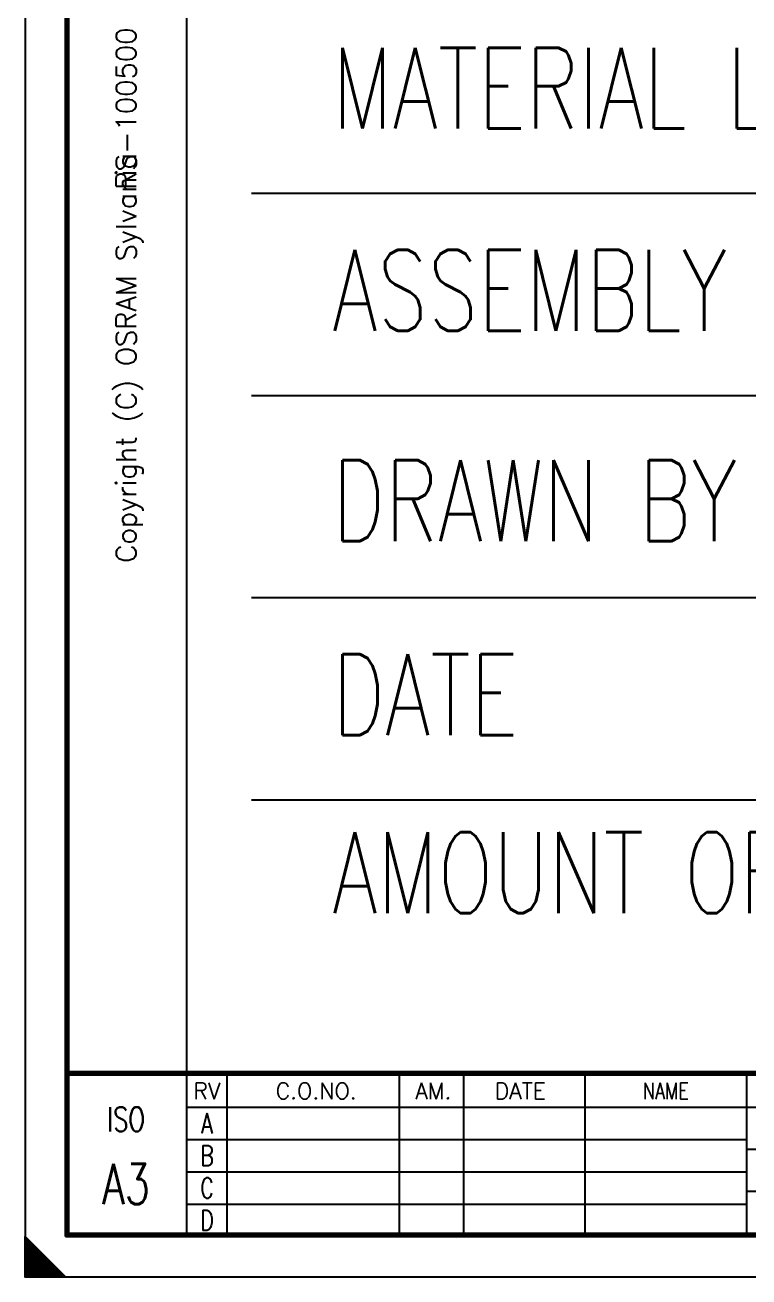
# Model space of a CAD drawing. Extents: x 0 to 420, y 0 to 297.
# Drawn here: x 0 to 89.5, y 0 to 154.8 of the extents above; entities that cross this region are included whole.
import ezdxf
from ezdxf.enums import TextEntityAlignment as Align

# ---------------------------------------------------------------- set-up
doc = ezdxf.new("R2010")
doc.units = 0
doc.header["$LTSCALE"] = 25
for name, color, linetype in [('ECS_LEV_PG_FRAME', 7, 'CONTINUOUS'), ('ECS_LEV_PH_DATA', 7, 'CONTINUOUS'), ('ECS_LEV_PH_EED', 7, 'CONTINUOUS'), ('ECS_LEV_PH_LOGO', 7, 'CONTINUOUS'), ('ECS_LXV_TEXT', 7, 'CONTINUOUS')]:
    doc.layers.add(name, color=color, linetype=linetype)
doc.styles.add('ROMANS', font='ROMANS.SHX', dxfattribs={"oblique": 0.017453})

# ---------------------------------------------------------------- blocks, each defined once
blk = doc.blocks.new('__TEXT_')
blk = doc.blocks.new('sylvania')
at = {"layer": 'ECS_LXV_TEXT', "color": 7, "linetype": 'Continuous'}
ref = blk.add_blockref('__TEXT_', (0, 0), dxfattribs=at)
ref.add_attrib('ECS_T_TEXT_0.0', 'Copyright (C) OSRAM Sylvania', dxfattribs={"color": 7, "linetype": 'Continuous', "height": 2.5, "rotation": 89.9985, "style": 'ROMANS'}).set_placement((-127.5, 139), align=Align.MIDDLE_RIGHT)
ref = blk.add_blockref('__TEXT_', (0, 0), dxfattribs=at)
ref.add_attrib('ECS_T_TEXT_0.0', 'A', dxfattribs={"color": 7, "linetype": 'Continuous', "height": 2.5, "style": 'ROMANS', "width": 0.725}).set_placement((-117.5, 19), align=Align.MIDDLE_CENTER)
ref = blk.add_blockref('__TEXT_', (0, 0), dxfattribs=at)
ref.add_attrib('ECS_T_TEXT_0.0', 'B', dxfattribs={"color": 7, "linetype": 'Continuous', "height": 2.5, "style": 'ROMANS', "width": 0.725}).set_placement((-117.5, 15), align=Align.MIDDLE_CENTER)
ref = blk.add_blockref('__TEXT_', (0, 0), dxfattribs=at)
ref.add_attrib('ECS_T_TEXT_0.0', 'C', dxfattribs={"color": 7, "linetype": 'Continuous', "height": 2.5, "style": 'ROMANS', "width": 0.725}).set_placement((-117.5, 11), align=Align.MIDDLE_CENTER)
ref = blk.add_blockref('__TEXT_', (0, 0), dxfattribs=at)
ref.add_attrib('ECS_T_TEXT_0.0', 'D', dxfattribs={"color": 7, "linetype": 'Continuous', "height": 2.5, "style": 'ROMANS', "width": 0.725}).set_placement((-117.5, 7), align=Align.MIDDLE_CENTER)
blk = doc.blocks.new('__PHTEXT_')

msp = doc.modelspace()

# ---------------------------------------------------------------- linework, layer by layer
at = {"layer": 'ECS_LEV_PG_FRAME', "color": 7, "linetype": 'Continuous'}
for p, q in [((0, 297), (0, 0)), ((0, 0), (420, 0))]:
    msp.add_line(p, q, dxfattribs=at)
at = {"layer": 'ECS_LEV_PH_DATA', "linetype": 'Continuous', "ltscale": 0.33}
for p, q in [((5, 5), (5, 292)), ((5.2, 5), (5.2, 292)), ((5.4, 5), (5.4, 292)), ((20, 5), (20, 292)), ((5, 25.4), (415, 25.4)), ((5, 25.2), (415, 25.2)), ((5, 25), (415, 25)), ((25, 5), (25, 25)), ((54.25, 5), (54.25, 25)), ((69.25, 5), (69.25, 25)), ((89.25, 5), (89.25, 25)), ((20, 17), (89.25, 17)), ((20, 13), (89.25, 13)), ((20, 9), (89.25, 9)), ((0, 0), (0, 5)), ((0, 5), (5, 0)), ((0, 4.75), (4.75, 0)), ((5, 5.4), (415, 5.4)), ((5, 5.2), (415, 5.2)), ((5, 5), (415, 5)), ((0, 4.5), (4.5, 0)), ((0, 4.25), (4.25, 0)), ((0, 4), (4, 0)), ((0, 3.75), (3.75, 0)), ((0, 3.5), (3.5, 0)), ((0, 3.25), (3.25, 0)), ((0, 3), (3, 0)), ((0, 2.75), (2.75, 0)), ((0, 2.5), (2.5, 0)), ((0, 2.25), (2.25, 0)), ((0, 2), (2, 0)), ((0, 1.75), (1.75, 0)), ((0, 1.5), (1.5, 0)), ((0, 1.25), (1.25, 0)), ((0, 1), (1, 0)), ((0, 0.75), (0.75, 0)), ((0, 0.5), (0.5, 0)), ((0, 0.25), (0.25, 0)), ((0, 0), (5, 0))]:
    msp.add_line(p, q, dxfattribs=at)
at = {"layer": 'ECS_LEV_PH_DATA', "linetype": 'Continuous'}
for p, q in [((28, 134), (406, 134)), ((28, 109), (406, 109)), ((28, 84), (406, 84)), ((28, 59), (406, 59))]:
    msp.add_line(p, q, dxfattribs=at)
at = {"layer": 'ECS_LEV_PH_DATA', "linetype": 'Continuous', "ltscale": 0.33}
for points in [[(46.25, 25), (46.25, 5)], [(20, 21), (139.25, 21)]]:
    msp.add_lwpolyline(points, dxfattribs=at)
at = {"layer": 'ECS_LEV_PH_DATA', "ltscale": 0.33}
for points in [[(89.25, 15.8), (139.25, 15.8)], [(89.25, 10.6), (139.25, 10.6)]]:
    msp.add_lwpolyline(points, dxfattribs=at)
at = {"layer": 'ECS_LEV_PH_DATA'}
msp.add_point((0.02, 0.02), dxfattribs=at)
at = {"layer": 'ECS_LEV_PH_DATA', "ltscale": 0.33}
msp.add_point((0.02, 0.02), dxfattribs=at)
msp.add_point((0.02, 0.02), dxfattribs=at)
msp.add_point((0.02, 0.02), dxfattribs=at)
msp.add_point((0.02, 0.02), dxfattribs=at)
msp.add_point((0.02, 0.02), dxfattribs=at)
msp.add_point((0.02, 0.02), dxfattribs=at)
msp.add_point((0.02, 0.02), dxfattribs=at)
at = {"layer": 'ECS_LEV_PH_EED'}
msp.add_point((0, 0), dxfattribs=at)

# ---------------------------------------------------------------- block references
at = {"layer": 'ECS_LEV_PH_DATA', "linetype": 'Continuous'}
ref = msp.add_blockref('__PHTEXT_', (0, 0), dxfattribs=at)
ref.add_attrib('?title03_0.0', 'RS-100500', dxfattribs={"height": 2.5, "rotation": 90, "style": 'ROMANS'}).set_placement((12.5, 154.5), align=Align.MIDDLE_RIGHT)
ref = msp.add_blockref('__PHTEXT_', (0, 0), dxfattribs=at)
ref.add_attrib('ECS_T_TEXT_0.1', 'MATERIAL LIST NAME', dxfattribs={"height": 10, "style": 'ROMANS', "width": 0.725}).set_placement((38, 147), align=Align.MIDDLE_LEFT)
ref = msp.add_blockref('__PHTEXT_', (0, 0), dxfattribs=at)
ref.add_attrib('ECS_T_TEXT_0.1', 'ASSEMBLY NUMBER', dxfattribs={"height": 10, "style": 'ROMANS', "width": 0.725}).set_placement((38, 122), align=Align.MIDDLE_LEFT)
ref = msp.add_blockref('__PHTEXT_', (0, 0), dxfattribs=at)
ref.add_attrib('ECS_T_TEXT_0.1', 'DRAWN BY', dxfattribs={"height": 10, "style": 'ROMANS', "width": 0.725}).set_placement((38, 96), align=Align.MIDDLE_LEFT)
ref = msp.add_blockref('__PHTEXT_', (0, 0), dxfattribs=at)
ref.add_attrib('ECS_T_TEXT_0.1', 'DATE', dxfattribs={"height": 10, "style": 'ROMANS', "width": 0.725}).set_placement((38, 72), align=Align.MIDDLE_LEFT)
ref = msp.add_blockref('__PHTEXT_', (0, 0), dxfattribs=at)
ref.add_attrib('ECS_T_TEXT_0.1', 'AMOUNT OF SHEETS', dxfattribs={"height": 10, "style": 'ROMANS', "width": 0.725}).set_placement((38, 50), align=Align.MIDDLE_LEFT)
ref = msp.add_blockref('__PHTEXT_', (0, 0), dxfattribs=at)
ref.add_attrib('ECS_T_TEXT_0.1', 'RV', dxfattribs={"height": 2, "style": 'ROMANS'}).set_placement((22.5, 23), align=Align.MIDDLE_CENTER)
ref = msp.add_blockref('__PHTEXT_', (0, 0), dxfattribs=at)
ref.add_attrib('ECS_T_TEXT_0.1', 'C.O.NO.', dxfattribs={"height": 2, "style": 'ROMANS'}).set_placement((36, 23), align=Align.MIDDLE_CENTER)
ref = msp.add_blockref('__PHTEXT_', (0, 0), dxfattribs=at)
ref.add_attrib('ECS_T_TEXT_0.1', 'AM.', dxfattribs={"height": 2, "style": 'ROMANS'}).set_placement((50.5, 23), align=Align.MIDDLE_CENTER)
ref = msp.add_blockref('__PHTEXT_', (0, 0), dxfattribs=at)
ref.add_attrib('ECS_T_TEXT_0.1', 'DATE', dxfattribs={"height": 2, "style": 'ROMANS'}).set_placement((61.25, 23), align=Align.MIDDLE_CENTER)
ref = msp.add_blockref('__PHTEXT_', (0, 0), dxfattribs=at)
ref.add_attrib('ECS_T_TEXT_0.1', 'NAME', dxfattribs={"height": 2, "style": 'ROMANS', "width": 0.8}).set_placement((79.25, 23), align=Align.MIDDLE_CENTER)
at = {"layer": 'ECS_LEV_PH_DATA', "color": 7, "linetype": 'Continuous'}
ref = msp.add_blockref('__TEXT_', (0, 330), dxfattribs=at)
ref.add_attrib('ECS_T_TEXT_0.0', 'ISO', dxfattribs={"color": 7, "linetype": 'Continuous', "height": 3, "style": 'ROMANS', "width": 0.725}).set_placement((12.5, 19.5), align=Align.MIDDLE_CENTER)
ref = msp.add_blockref('__TEXT_', (0, 330), dxfattribs=at)
ref.add_attrib('ECS_T_TEXT_0.0', 'A3', dxfattribs={"color": 7, "linetype": 'Continuous', "height": 5, "style": 'ROMANS', "width": 0.725}).set_placement((12.5, 11.5), align=Align.MIDDLE_CENTER)
at = {"layer": 'ECS_LEV_PH_LOGO', "color": 7}
msp.add_blockref('sylvania', (140, 0), dxfattribs=at)

doc.saveas('drawing.dxf')
